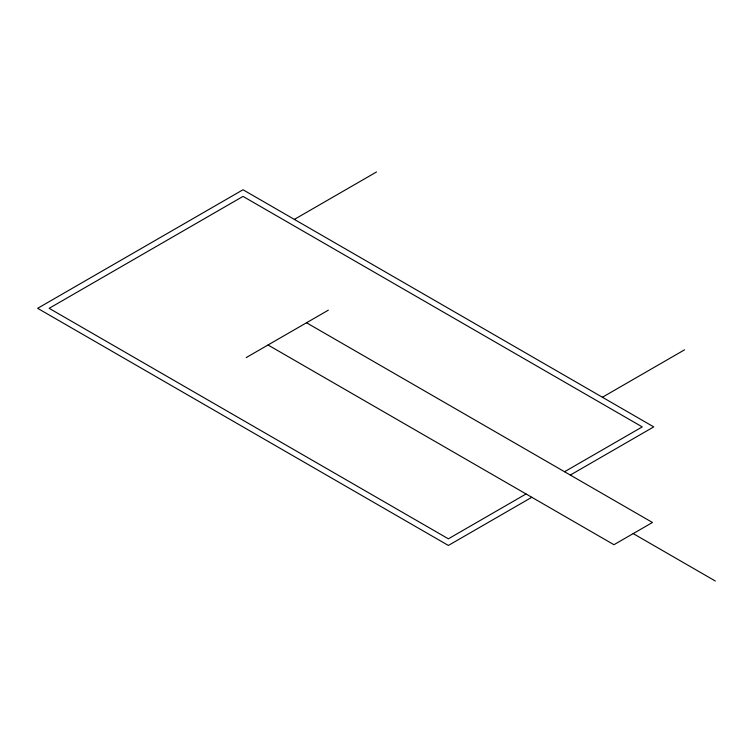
<?xml version="1.0" encoding="UTF-8"?>
<svg xmlns="http://www.w3.org/2000/svg" width="753" height="753" viewBox="0 0 753 753"><rect width="100%" height="100%" fill="white"/><g stroke="black" fill="none" stroke-linecap="round" stroke-linejoin="round"><path stroke-width="1.13" d="M294.357 219.396L376.5 171.976M246.193 357.59L328.346 310.161M602.4 397.245L684.543 349.825M526.055 493.968L448.374 538.819L49.152 308.325L243.012 196.401L642.243 426.895L564.562 471.736M531.806 497.291L448.374 545.454L37.65 308.325L243.012 189.756L653.745 426.895L570.313 475.058M306.518 322.764L652.456 522.488L613.949 544.711L268.021 344.987M633.207 533.604L715.35 581.024"/></g></svg>
